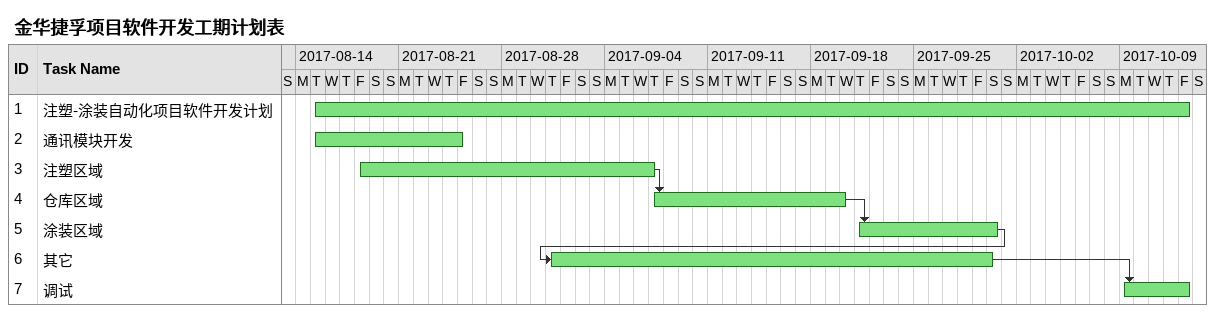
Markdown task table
金华捷孚项目软件开发工期计划表

| ID | Task | Start | Finish | Predecessors |
|---|---|---|---|---|
| 1 | 注塑-涂装自动化项目软件开发计划 | 2017-08-15 | 2017-10-13 |  |
| 2 | 通讯模块开发 | 2017-08-15 | 2017-08-25 |  |
| 3 | 注塑区域 | 2017-08-18 | 2017-09-07 |  |
| 4 | 仓库区域 | 2017-09-07 | 2017-09-20 | 3 |
| 5 | 涂装区域 | 2017-09-21 | 2017-09-30 | 4 |
| 6 | 其它 | 2017-08-31 | 2017-09-30 | 5 |
| 7 | 调试 | 2017-10-09 | 2017-10-13 | 6 |
